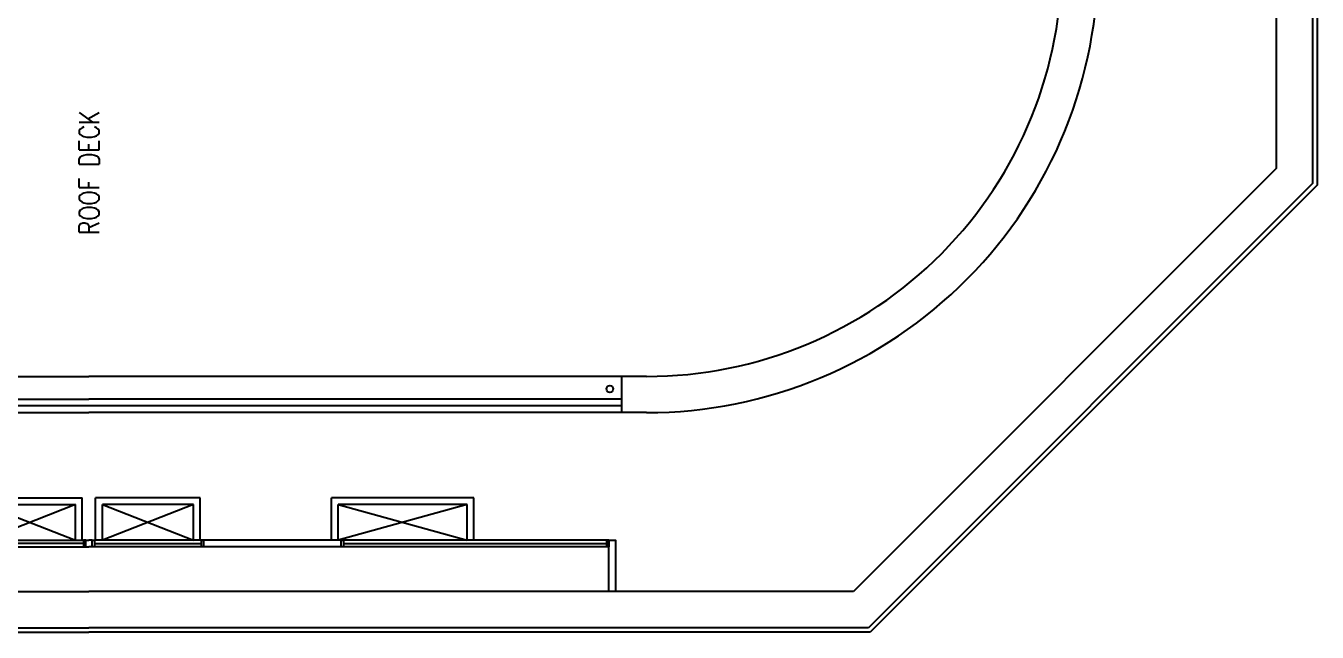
# Model space of a CAD drawing. Header units: millimetres. Extents: x 489570 to 664474, y -400689 to -233120.
# Drawn here: x 536595 to 565540, y -308180 to -294593 of the extents above; entities that cross this region are included whole.
import ezdxf
from ezdxf.enums import TextEntityAlignment as Align
from ezdxf.lldxf.tags import DXFTag

# ---------------------------------------------------------------- set-up
doc = ezdxf.new("R2010")
doc.units = ezdxf.units.MM
doc.header["$LTSCALE"] = 10
doc.header["$MEASUREMENT"] = 0
for name, color, linetype in [('XREF BB LVL 3$0$X-WTC3-Level 3 segmented$0$ARCH', 7, 'Continuous'), ('XREF BB LVL 3$0$X-WTC3-Level 3 segmented$0$HAT', 251, 'Continuous'), ('XREF BB LVL 3$0$X-WTC3-Level 3 segmented$0$HID', 1, 'XREF BB LVL 3$0$X-WTC3-Level 3 segmented$0$HIDDEN'), ('XREF BB LVL 3$0$X-WTC3-Level 3 segmented$0$WAL', 7, 'Continuous'), ('XREF BB LVL 3$0$X-WTC3-Level 3 segmented$0$WIN', 2, 'Continuous')]:
    doc.layers.add(name, color=color, linetype=linetype)
doc.styles.add('XREF BB LVL 3$0$X-WTC3-Level 3 segmented$0$PTI', font='romans.shx', dxfattribs={"width": 0.8})
tags = doc.linetypes.add('XREF BB LVL 3$0$X-WTC3-Level 3 segmented$0$HIDDEN', pattern=[0.375, 0.25, -0.125]).pattern_tags.tags
tags[6:7] = [DXFTag(74, 4), DXFTag(75, 0), DXFTag(340, '0'), DXFTag(46, 1.0), DXFTag(50, 0.0), DXFTag(44, 0.0), DXFTag(45, 0.0)]
tags[4:5] = [DXFTag(74, 4), DXFTag(75, 0), DXFTag(340, '0'), DXFTag(46, 1.0), DXFTag(50, 0.0), DXFTag(44, 0.0), DXFTag(45, 0.0)]

msp = doc.modelspace()

# ---------------------------------------------------------------- linework, layer by layer
at = {"layer": 'XREF BB LVL 3$0$X-WTC3-Level 3 segmented$0$HAT'}
for p, q in [((565439.7, -298120.6), (565439.7, -293049.6)), ((565439.7, -298120.6), (555480.7, -308079.6)), ((520538.7, -308079.6), (538009.7, -308079.6)), ((555480.7, -308079.6), (538009.7, -308079.6))]:
    msp.add_line(p, q, dxfattribs=at)
at = {"layer": 'XREF BB LVL 3$0$X-WTC3-Level 3 segmented$0$HID'}
for p, q in [((535518.2, -305169.6), (537859.7, -305169.6)), ((535668.2, -305319.6), (537709.7, -305319.6)), ((535668.2, -305319.6), (537709.7, -306119.6)), ((537709.7, -305319.6), (535668.2, -306119.6)), ((537709.7, -306119.6), (537709.7, -305319.6)), ((537859.7, -306119.6), (537859.7, -305169.6)), ((538159.7, -306119.6), (538159.7, -305169.6)), ((540501.2, -305169.6), (538159.7, -305169.6)), ((538309.7, -306119.6), (538309.7, -305319.6)), ((540351.2, -305319.6), (538309.7, -305319.6)), ((540351.2, -305319.6), (538309.7, -306119.6)), ((538309.7, -305319.6), (540351.2, -306119.6)), ((540351.2, -306119.6), (540351.2, -305319.6)), ((540501.2, -306119.6), (540501.2, -305169.6)), ((543442.7, -306119.6), (543442.7, -305169.6)), ((546638.7, -305169.6), (543442.7, -305169.6)), ((543592.7, -306119.6), (543592.7, -305319.6)), ((546488.7, -305319.6), (543592.7, -305319.6)), ((546488.7, -305319.6), (543592.7, -306119.6)), ((543592.7, -305319.6), (546488.7, -306119.6)), ((546488.7, -306119.6), (546488.7, -305319.6)), ((546638.7, -306119.6), (546638.7, -305169.6)), ((537889, -306194.6), (535489, -306194.6)), ((538130.5, -306194.6), (540530.5, -306194.6)), ((543714.7, -306194.6), (549614.7, -306194.6))]:
    msp.add_line(p, q, dxfattribs=at)
at = {"layer": 'XREF BB LVL 3$0$X-WTC3-Level 3 segmented$0$WAL'}
for p, q in [((564629.7, -297785.1), (564629.7, -293049.6)), ((565539.7, -293149.6), (565539.7, -298162)), ((564629.7, -297785.1), (555145.2, -307269.6)), ((565539.7, -298162), (555522.1, -308179.6)), ((525509.7, -302449.6), (538009.7, -302449.6)), ((550509.7, -302449.6), (538009.7, -302449.6)), ((549950.7, -303259.6), (549950.7, -302449.6)), ((526064.7, -302959.6), (538009.7, -302959.6)), ((549950.7, -302959.6), (538009.7, -302959.6)), ((526064.7, -303259.6), (538009.7, -303259.6)), ((549950.7, -303259.6), (538009.7, -303259.6)), ((550509.7, -303259.6), (549950.7, -303259.6)), ((537934.7, -306119.6), (538009.7, -306119.6)), ((537939, -306269.6), (537939, -306119.6)), ((538084.7, -306119.6), (538009.7, -306119.6)), ((538080.5, -306269.6), (538080.5, -306119.6)), ((543664.7, -306119.6), (540434.7, -306119.6)), ((540530.5, -306269.6), (540530.5, -306119.6)), ((543664.7, -306269.6), (543664.7, -306119.6)), ((537934.7, -306267.6), (538009.7, -306267.6)), ((538084.7, -306267.6), (538009.7, -306267.6)), ((543664.7, -306269.6), (540434.7, -306269.6)), ((520874.2, -307269.6), (538009.7, -307269.6)), ((555145.2, -307269.6), (538009.7, -307269.6)), ((520497.3, -308179.6), (538009.7, -308179.6)), ((555522.1, -308179.6), (538009.7, -308179.6))]:
    msp.add_line(p, q, dxfattribs=at)
msp.add_lwpolyline([(549814.7, -307269.6), (549664.7, -307269.6), (549664.7, -306119.6), (549814.7, -306119.6)], close=True, dxfattribs=at)
msp.add_circle((549684.5, -302730.6), 75, dxfattribs=at)
for radius, end in [(9310, 0.55389), (10120, 0.50955)]:
    msp.add_arc((550509.7, -293139.6), radius, 270, end, dxfattribs=at)
at = {"layer": 'XREF BB LVL 3$0$X-WTC3-Level 3 segmented$0$WIN'}
for p, q in [((538009.7, -303109.6), (526064.7, -303109.6)), ((549950.7, -303109.6), (538009.7, -303109.6)), ((535489, -306119.6), (537889, -306119.6)), ((540530.5, -306119.6), (538130.5, -306119.6)), ((549664.7, -306119.6), (543714.7, -306119.6)), ((535489, -306269.6), (537889, -306269.6)), ((540530.5, -306269.6), (538130.5, -306269.6)), ((549664.7, -306269.6), (543714.7, -306269.6))]:
    msp.add_line(p, q, dxfattribs=at)
for points in [[(537889, -306119.6), (537889, -306269.6), (537939, -306269.6), (537939, -306119.6)], [(538130.5, -306119.6), (538130.5, -306269.6), (538080.5, -306269.6), (538080.5, -306119.6)], [(540580.5, -306119.6), (540580.5, -306269.6), (540530.5, -306269.6), (540530.5, -306119.6)], [(543714.7, -306119.6), (543714.7, -306269.6), (543664.7, -306269.6), (543664.7, -306119.6)], [(549664.7, -306119.6), (549664.7, -306269.6), (549614.7, -306269.6), (549614.7, -306119.6)]]:
    msp.add_lwpolyline(points, close=True, dxfattribs=at)

# ---------------------------------------------------------------- texts
at = {"layer": 'XREF BB LVL 3$0$X-WTC3-Level 3 segmented$0$ARCH', "style": 'XREF BB LVL 3$0$X-WTC3-Level 3 segmented$0$PTI', "width": 0.8}
msp.add_text('ROOF DECK', height=450, rotation=90, dxfattribs=at).set_placement((538015.2, -297885.3), align=Align.MIDDLE)

doc.saveas('drawing.dxf')
